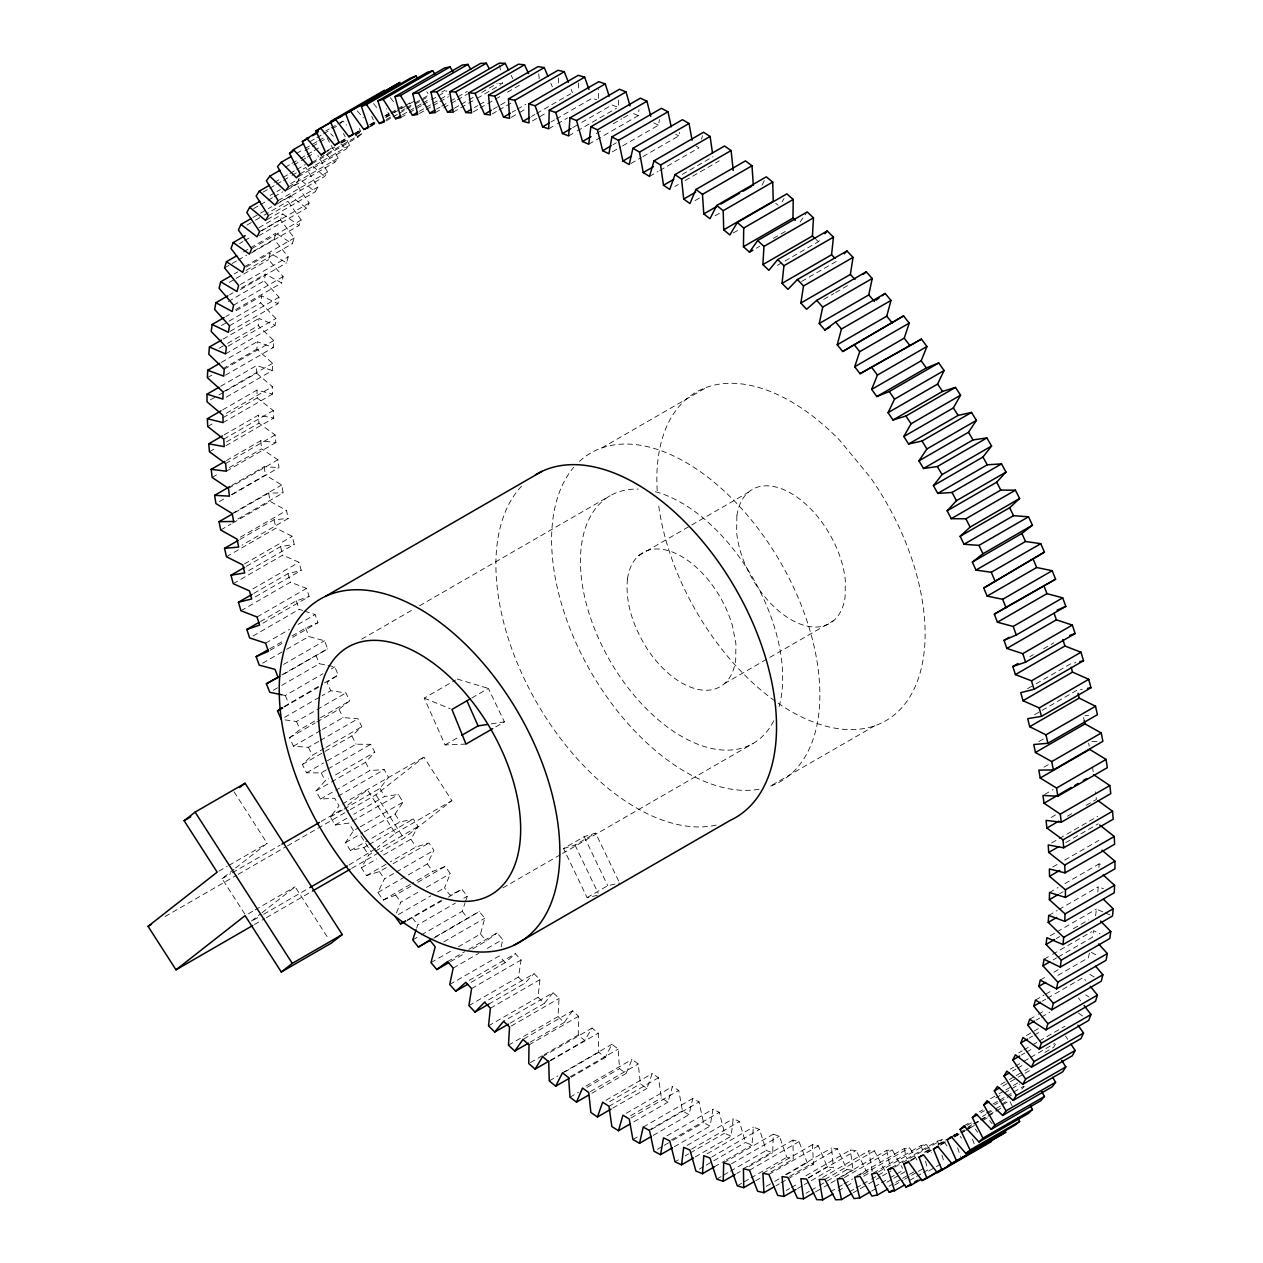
<?xml version="1.0" encoding="UTF-8"?>
<svg xmlns="http://www.w3.org/2000/svg" width="1263" height="1263" viewBox="0 0 1263 1263"><rect width="100%" height="100%" fill="white"/><g stroke="black" fill="none" stroke-linecap="round" stroke-linejoin="round"><path stroke-width="0.75" stroke-dasharray="5 3.75" d="M878.322 1175.158L885.158 1171.211L874.406 1150.83L868.786 1150.846L872.228 1171.259L866.26 1171.069L856.125 1150.451L850.378 1150.072L853.046 1170.201L846.936 1169.601L837.448 1148.793L831.575 1148.02L833.454 1167.817L827.233 1166.807L818.392 1145.857L812.425 1144.688L813.498 1164.107L807.168 1162.67L799.021 1141.641L792.959 1140.079L793.227 1159.087L786.833 1157.24L779.382 1136.163L773.24 1134.221L772.719 1152.74L766.246 1150.498L759.505 1129.438L753.316 1127.101L751.99 1145.115L745.454 1142.462L739.471 1121.481L733.219 1118.765L731.103 1136.226L724.536 1133.179L719.294 1112.308L713.011 1109.214L710.106 1126.075L703.507 1122.649L699.039 1101.936L692.74 1098.494L689.045 1114.708L682.446 1110.887L678.752 1090.411L672.453 1086.59L667.985 1102.141L661.386 1097.957L658.465 1077.734L652.197 1073.582L646.956 1088.39L640.388 1083.859L638.273 1063.951L632.021 1059.452L626.038 1073.518L619.501 1068.64L618.175 1049.079L611.987 1044.264L605.245 1057.541L598.773 1052.316L598.252 1033.181L592.11 1028.05L584.658 1040.507L578.249 1034.965L578.533 1016.273L572.471 1010.842L522.945 1039.433M226.33 397.119L272.445 370.501L272.603 363.334L256.91 349.109L257.226 341.673L273.282 347.578L273.739 340.6L258.284 325.633L258.931 318.418L275.113 325.301L275.887 318.544L260.715 302.867L261.678 295.874L277.939 303.736L279.012 297.2L264.156 280.844L265.435 274.118L281.744 282.928L283.133 276.629L268.609 259.657L270.219 253.184L286.527 262.909L288.201 256.878L274.071 239.307L275.981 233.118L292.274 243.759L294.247 238.012L280.528 219.873L282.754 213.984L298.968 225.509L301.226 220.03L287.948 201.401L290.474 195.828L306.577 208.19L309.135 203.027L296.347 183.94L299.173 178.667L315.118 191.865L317.944 187.019L305.678 167.505L298.842 171.452M1098.968 867.492L1099.047 863.908L1102.583 864.997M598.299 98.34L598.567 89.073M572.471 1010.842L564.308 1022.462L557.993 1016.604L559.067 998.417L553.099 992.686L503.574 1021.278M1097.863 892.057L1098.21 886.831L1103.562 888.789M618.712 100.093L618.175 107.308L611.987 104.971L579.528 123.695M553.099 992.686L544.258 1003.422L538.038 997.265L539.917 979.63L534.044 973.631L484.518 1002.222M1095.605 915.864L1096.379 909.107L1103.562 912.154M588.747 144.235L638.273 115.643L638.967 109.818M468.92 1005.616L518.446 977.025L521.114 959.975L515.367 953.707L465.842 982.314M622.612 145.892L658.465 125.179L659.444 119.559M501.174 946.792L502.706 939.498L497.085 932.994L466.347 950.739M1089.401 953.06L1088.359 957.78L1057.62 975.525M642.883 156.628L678.752 135.915L679.573 132.315M458.311 946.808L480.508 933.989L484.739 918.233L479.277 911.491L431.457 939.104M701.518 139.183L702.512 135.725M416.632 928.194L417.737 924.848L455.311 903.156M421.274 934.967L462.258 911.302L465.037 902.934M465.589 901.277L467.263 896.256L461.942 889.294L450.038 895.309L444.544 887.905L450.307 873.601L445.16 866.45L432.72 871.454L412.227 883.295M396.471 912.928L400.781 902.192L419.569 891.346M411.012 886.168L395.635 895.041L383.194 900.061L377.89 892.452L384.394 878.922L394.64 873.001M377.89 892.452L427.415 863.86L433.919 850.331L428.962 842.989L416.016 846.999L390.393 861.792M762.031 185.156L764.557 180.183M386.273 867.649L379.437 871.581L366.491 875.591L361.392 867.807L368.607 855.083L373.737 852.115M383.589 854.988L410.917 839.216L418.132 826.491L413.38 818.992L399.961 821.976L369.222 839.721M1055.426 1044.154L1053.547 1047.39L1043.301 1053.31M782.176 201.685L784.039 198.559M367.265 845.61L363.855 847.584L350.435 850.567L345.541 842.626L353.482 830.738L358.597 827.786M364.328 831.78L395.066 814.035L403.008 802.147L398.445 794.506L384.584 796.464L353.845 814.225M276.723 204.18L324.544 176.567L327.638 172.036L317.866 155.475M800.047 222.114L806.157 213.4M353.482 830.738L348.92 823.097L335.074 825.055L330.401 816.972L339.021 805.952L334.679 798.2L320.423 799.116L315.987 790.906L325.286 780.787L328.696 778.813M344.057 809.094L379.926 788.38L388.546 777.361L384.205 769.593L369.948 770.525L335.8 790.243M287.033 189.939L334.837 162.327L338.2 158.128L327.038 137.935M777.408 265.372L818.392 241.722L820.603 239.039M331.364 782.034L365.512 762.315L374.811 752.195L370.691 744.317L356.071 744.223L325.333 761.968M298.163 176.788L345.983 149.176L349.614 145.34L343.441 133.404M1021.878 1089.069L1024.293 1086.512M488.686 1004.18L524.555 983.467L534.044 973.631M340.347 123.585L342.983 121.027L346.725 125.053M326.296 769.956L321.181 772.909L306.546 772.814L302.346 764.494L312.293 755.29L324.244 748.391M302.346 764.494L351.872 735.903L361.818 726.699L357.95 718.742L342.983 717.605L322.491 729.43M311.835 163.78L357.95 137.162L361.818 133.673L359.324 128.51M471.067 982.346L505.232 962.627L515.367 953.707M244.817 914.08L222.067 878.653L234.081 869.228M235.581 868.044L267.14 843.305L234.097 791.869M347.862 805.099L367.391 789.785L395.319 833.28L377.29 847.41M350.372 809.536L375.869 794.822L423.926 757.137L451.854 800.631L403.813 838.3L380.684 851.657M251.495 920.964L260.51 913.891M262.025 912.723L295.084 886.8L328.08 938.172M349.077 864.934L375.79 848.578M318.671 741.413L308.425 747.333L293.458 746.196L289.527 737.797L300.089 729.525L318.86 718.679M316.839 722.026L339.037 709.206L349.614 700.933L345.983 692.913L330.717 690.735L322.176 695.66M370.691 126.3L374.811 123.174L371.701 116.228M996.681 1111.235L1000.785 1108.109L995.67 1111.061M472.678 948.845L486.334 940.951L497.085 932.994M283.907 706.696L322.839 683.851M327.938 665.475L334.837 666.896L338.2 674.979L327.038 682.273L330.717 690.735M385.657 115.707L388.546 113.875L386.383 108.634M982.946 1120.534L987.287 1117.787L992.039 1123.581M433.777 938.22L479.277 911.491M325.901 130.878L329.311 128.905M331.017 127.926L336.147 124.958M337.853 123.979L342.983 121.027M310.019 141.63L315.134 138.677M316.839 137.683L321.97 134.731M323.675 133.752L330.511 129.805M332.216 128.81L337.332 125.858M296.552 153.439L303.388 149.492M305.093 148.513L317.06 141.614M318.765 140.619L323.881 137.667M304.841 150.755L325.333 138.93M285.154 167.3L290.269 164.348M291.99 163.353L298.81 159.422M300.515 158.428L305.646 155.475M307.351 154.481L312.482 151.528M314.187 150.55L319.302 147.582M293.711 164.979L305.662 158.08M307.367 157.101L314.203 153.155M340.726 141.472L345.857 138.52M354.398 133.594L361.218 129.647M369.412 124.911L374.89 121.753M384.789 116.038L388.546 113.875M341.515 141.282L344.925 139.309M355.171 133.389L362.007 129.442M370.548 124.516L375.679 121.548M385.925 115.643L389.336 113.67M391.041 112.675L396.172 109.723M397.877 108.729L403.008 105.776M326.991 150.786L333.827 146.84M340.647 142.893L347.483 138.946M356.024 134.02L361.139 131.068M370.675 125.558L375.806 122.606M386.052 116.685L389.462 114.712M391.167 113.733L396.298 110.765M398.003 109.786L411.659 101.893M324.591 152.918L334.837 147.013M341.673 143.066L348.493 139.119M355.329 135.173L362.165 131.241M370.327 126.521L375.443 123.569M385.689 117.648L392.525 113.702M394.23 112.723L399.345 109.755M401.066 108.776L407.886 104.829M409.591 103.85L414.722 100.882M274.624 182.298L281.46 178.351M283.165 177.373L288.296 174.42M290.001 173.426L295.116 170.473M296.821 169.479L305.362 164.553M312.293 162.264L361.818 133.673M386.273 119.559L391.388 116.591M401.634 110.686L405.044 108.713M406.765 107.718L413.585 103.787M415.29 102.792L428.962 94.914L426.799 91.741M386.099 120.916L391.23 117.948M392.935 116.97L398.05 114.002M399.755 113.023L404.886 110.07M406.591 109.076L413.427 105.129M415.132 104.15L420.263 101.182M421.968 100.203L428.789 96.256M262.972 192.165L268.103 189.197M269.808 188.219L274.924 185.251M276.644 184.272L281.76 181.319M283.465 180.325L290.301 176.378M292.006 175.399L297.137 172.431M300.089 173.931L349.614 145.34M402.471 114.807L407.586 111.854M409.307 110.876L421.258 103.961M422.963 102.982L429.799 99.035M441.75 92.136L445.16 90.162M400.781 117.538L407.617 113.607M409.323 112.612L421.274 105.713M422.979 104.718L429.815 100.787M431.52 99.793L436.651 96.841M438.356 95.846L446.897 90.92M270.14 195.433L275.255 192.481M276.96 191.487L280.386 189.513M290.632 183.609L299.173 178.667M288.674 186.719L338.2 158.128M419.253 111.333L424.384 108.381M426.089 107.402L431.204 104.434M432.909 103.455L448.286 94.583M253.658 208.584L258.773 205.632M260.478 204.638L272.429 197.738M274.15 196.76L282.675 191.818M291.216 186.892L296.347 183.94M419.442 113.481L424.573 110.528M426.278 109.534L431.393 106.581M433.098 105.587L438.229 102.635M439.934 101.656L448.476 96.714M436.572 109.139L439.998 107.166M441.703 106.187L448.523 102.24M450.244 101.261L467.31 91.394M278.113 200.628L327.638 172.036M252.916 217.52L266.572 209.626M268.277 208.632L271.703 206.674M280.228 201.733L290.474 195.828M435.214 112.66L442.05 108.729M443.755 107.734L455.706 100.835M457.411 99.856L467.657 93.936M246.964 225.067L253.8 221.12M255.505 220.141L262.341 216.194M264.046 215.215L287.948 201.401M268.419 215.61L317.944 187.019M454.396 108.223L459.527 105.271M461.232 104.292L473.183 97.393M481.724 92.452L497.085 83.579M267.298 219.478L315.118 191.865M453.18 112.154L466.836 104.261M468.557 103.282L475.377 99.335M477.098 98.356L501.001 84.542M258.836 227.782L282.754 213.984M259.61 231.618L309.135 203.027M474.383 107.623L477.793 105.65M479.498 104.655L486.334 100.724M239.544 243.538L242.954 241.565M244.659 240.586L251.495 236.639M261.741 230.719L280.528 219.873M258.773 235.802L306.577 208.19M473.293 111.933L478.424 108.981M480.129 108.002L493.786 100.109M495.491 99.114L500.622 96.162M507.458 92.215L521.114 84.337M243.538 251.858L248.669 248.89M250.374 247.911L275.981 233.118M251.7 248.637L301.226 220.03M493.059 109.281L506.731 101.387M224.546 267.898L236.497 260.999M238.202 260.02L246.743 255.079M253.579 251.148L274.071 239.307M251.148 253.105L298.968 225.509M492.096 114.002L497.227 111.033M498.932 110.055L512.589 102.161M244.722 266.604L294.247 238.012M512.115 112.218L515.525 110.244M517.23 109.25L525.771 104.324M234.35 273.882L237.76 271.908M246.301 266.982L270.219 253.184M246.159 270.377L292.274 243.759M511.247 117.333L518.083 113.386M519.788 112.391L524.919 109.439M229.329 282.328L234.46 279.376M236.165 278.381L268.609 259.657M240.396 284.491L288.201 256.878M531.486 116.433L534.896 114.459M536.601 113.465L570.765 93.746M229.582 294.816L232.992 292.842M241.533 287.917L265.435 274.118M240.428 289.543L286.527 262.909M532.418 120.948L546.09 113.054M228.287 301.557L264.156 280.844M233.608 305.22L283.133 276.629M551.126 121.895L554.536 119.938M556.257 118.943L592.11 98.246L596.72 99.698M235.644 309.546L281.744 282.928M548.726 128.779L555.546 124.832M557.267 123.853L567.513 117.933M225.809 316.587L229.234 314.613M236.055 310.666L261.678 295.874M221.435 325.538L260.715 302.867M229.487 325.791L279.012 297.2M572.707 127.642L577.822 124.69M230.119 331.348L277.939 303.736M568.65 135.899L575.486 131.952M577.191 130.957L616.47 108.286M223.077 339.116L258.931 318.418M219.02 348.304L225.84 344.373M227.545 343.378L258.284 325.633M228.066 346.157L275.887 318.544M596.168 133.625L601.283 130.673M613.234 123.774L621.775 118.833M623.48 117.854L628.611 114.901M225.588 353.893L275.113 325.301M221.357 362.386L257.226 341.673M207.385 377.7L212.5 374.732M222.746 368.828L256.91 349.109M224.214 369.191L273.739 340.6M612.918 144.771L616.344 142.798M225.461 375.19L273.282 347.578M612.366 151.813L620.907 146.871M220.678 386.304L256.547 365.591L272.445 370.501M223.077 391.925L272.603 363.334M210.432 399.834L217.268 395.903M218.973 394.909L224.104 391.956M225.809 390.962L256.547 373.217L256.547 365.591M630.932 163.527L641.178 157.607M222.746 409.844L256.91 390.125L272.603 394.024L272.445 386.667L256.547 373.217M226.33 413.285L272.445 386.667M207.7 426.515L212.831 423.563M223.077 417.643L257.226 397.924L256.91 390.125M649.514 176.41L658.055 171.468M659.76 170.489L699.039 147.803L694.318 144.961M223.077 422.616L272.603 394.024M224.135 434.914L258.284 415.195L273.739 418.069L273.282 410.57L257.226 397.924M223.756 439.161L273.282 410.57M682.273 174.42L713.011 156.675M209.421 451.759L214.536 448.791M226.487 441.892L258.931 423.152L258.284 415.195M225.935 445.681L273.739 418.069M674.884 186.466L678.31 184.493M685.13 180.546L719.294 160.827M226.551 460.474L260.715 440.755L275.887 442.603L275.113 434.946L258.931 423.152M225.588 463.553L275.113 434.946M212.152 477.446L218.988 473.514M229.234 467.594L261.678 448.854L277.939 459.779L279.012 467.563L229.487 496.154M226.361 471.194L275.887 442.603M695.06 200.596L700.191 197.628M231.697 485.481L264.156 466.742L279.012 467.563M228.414 488.371L277.939 459.779M219.336 501.585L224.451 498.632M231.287 494.686L265.435 474.967L281.744 484.992L283.133 492.87L233.608 521.461M715.111 215.768L720.226 212.816M232.218 513.583L281.744 484.992M234.46 512.81L268.609 493.091L283.133 492.87M733.266 232.976L740.102 229.029M220.693 530.002L230.94 524.098M232.645 523.103L270.219 501.411L286.527 510.52L288.201 518.493L242.101 545.111M240.428 537.138L286.527 510.52M239.923 539.459L274.071 519.74L288.201 518.493M756.332 248.211L759.742 246.238M773.398 238.36L785.365 231.445M226.456 556.73L275.981 528.139L292.274 536.301L294.247 544.337L246.427 571.95M244.454 563.914L292.274 536.301M246.364 566.345L280.528 546.626L294.247 544.337M233.229 583.68L282.754 555.089L298.968 562.288L301.226 570.371L253.405 597.967M252.853 588.905L298.968 562.288M253.8 593.389L287.948 573.67L301.226 570.371M801.579 281.475L837.448 260.778M240.965 610.771L290.474 582.18L306.577 588.4L309.135 596.515L261.315 624.111M257.052 616.991L306.577 588.4M260.478 621.538L296.347 600.841L309.135 596.515M823.681 299.426L833.927 293.505M835.632 292.527L847.584 285.627M253.058 635.984L299.173 609.35L302.71 610.518M601.772 447.955L706.996 387.188M265.593 643.167L289.495 629.369M298.036 624.443L315.118 614.576L317.944 622.691L290.616 638.478M269.808 648.74L283.465 640.846M292.006 635.921L305.678 628.027L317.944 622.691M270.124 650.303L282.075 643.404M262.672 663.17L284.87 650.35M286.575 649.371L308.788 636.552L324.544 640.767L327.638 648.882L279.833 676.479M283.559 664.433L324.544 640.767M281.76 674.916L327.638 648.882M273.203 690.324L280.023 686.377M281.744 685.399L319.302 663.707L326.217 665.127M361.66 639.189L412.701 609.729M419.505 605.798L610.061 495.775M281.87 694.776L285.312 695.487L322.886 673.795M331.427 668.869L334.837 666.896M324.544 682.857L338.2 674.979M284.349 706.933L318.513 687.214M284.601 717.352L320.47 696.655M285.012 719.878L296.458 721.505L315.245 710.659M316.95 709.664L345.983 692.913M320.581 717.7L349.614 700.933M289.527 737.797L315.134 723.004M293.458 746.196L320.77 730.409M638.746 555.578L748.17 492.396M320.376 740.434L357.95 718.742M325.949 747.396L361.818 726.699M466 744.081L445.081 744.933L424.226 698.123L455.596 680.015M306.546 772.814L323.612 762.947M328.001 768.978L370.691 744.317M335.532 774.866L374.811 752.195M471.809 697.981L488.371 688.43L504.426 721.883L494.401 727.677M315.987 790.906L329.643 783.028M320.423 799.116L334.079 791.238M338.105 796.227L384.205 769.593M218.831 871.202L227.166 866.386M228.824 865.439L267.14 843.305M342.431 803.978L423.926 757.137M445.081 744.933L459.937 736.361M222.067 878.653L230.608 873.728M232.313 872.733L280.149 845.121M321.149 821.439L343.362 808.62M330.401 816.972L342.352 810.072M165.058 916.528L236.465 875.306M238.17 874.328L285.77 846.841M287.459 845.863L348.667 810.514M335.074 825.055L347.025 818.156M352.33 821.139L398.445 794.506M360.302 826.791L403.008 802.147M345.541 842.626L362.623 832.775M350.435 850.567L367.517 840.716M248.432 913.733L253.437 910.844M255.094 909.881L295.084 886.8M368.97 844.631L413.38 818.992M395.319 833.28L451.854 800.631M253.405 920.174L261.962 915.233M263.667 914.254L308.077 888.599M375.443 851.136L418.132 826.491M254.447 924.532L264.693 918.627M266.398 917.633L310.745 892.041M351.682 868.391L378.963 852.636M361.392 867.807L376.753 858.935M366.491 875.591L388.688 862.771M393.093 863.703L428.962 842.989M396.345 872.007L433.919 850.331M724.378 683.662L833.801 620.496M383.194 900.061L410.522 884.274M417.832 882.221L445.16 866.45M426.405 887.4L450.307 873.601M398.445 914.523L430.888 895.799M437.724 891.852L444.544 887.905M407.349 919.969L441.497 900.251M407.318 920.474L441.45 901.135M448.286 897.188L461.942 889.294M463.837 898.23L467.263 896.256M597.304 895.356L587.106 897.614L563.551 848.562L584.185 836.659L595.647 833.122L618.807 881.337M563.551 848.562L575.012 845.026L595.647 833.122M412.733 939.893L419.569 935.946M502.958 887.842L560.804 854.451M562.509 853.472L753.064 743.449M443.755 941.898L484.739 918.233M430.983 962.58L451.475 950.755M447.56 961.585L464.642 951.718M450.465 961.648L464.137 953.77M453.18 968.09L478.803 953.297M487.344 948.371L502.706 939.498M874.959 725.688L769.72 786.454A189.687 109.518 60 0 0 778.466 558.83A189.687 109.518 60 0 0 577.554 463.189M587.106 897.614L607.74 885.71L619.628 883.058M449.723 984.509L499.248 955.917L505.232 962.627M1029.913 656.634L1033.323 654.66M1043.57 648.74L1053.816 642.835M471.588 988.566L521.114 959.975M1027.577 688.682L1034.397 684.751M1036.118 683.757L1070.266 664.038L1075.95 662.617M490.391 1008.221L539.917 979.63M488.513 1025.872L538.038 997.265M1034.555 714.716L1077.244 690.072L1082.391 689.219M510.11 1023.156L544.258 1003.422M511.247 1026.03L559.067 998.417M508.468 1045.196L557.993 1016.604M1038.881 741.555L1044.012 738.602M530.16 1042.18L564.308 1022.462M529.008 1044.88L578.533 1016.273M530.444 1062.578L542.395 1055.663M544.1 1054.684L578.249 1034.965M542.585 1056.642L592.11 1028.05M1043.964 767.162L1049.079 764.21M550.51 1060.241L584.658 1040.507M550.431 1060.794L598.252 1033.181M562.461 1072.855L611.987 1044.264M1044.659 794.459L1053.2 789.533M549.247 1080.923L557.788 1075.981M564.624 1072.034L598.773 1052.316M570.355 1076.692L618.175 1049.079M571.097 1077.276L605.245 1057.541M585.921 1086.069L632.021 1059.452M1051.195 817.445L1056.326 814.477M569.976 1097.231L578.517 1092.29M587.058 1087.364L619.501 1068.64M590.452 1091.548L638.273 1063.951M1067.346 816.214L1074.166 812.267M1086.133 805.368L1096.379 799.447L1095.605 791.806M591.873 1093.237L626.038 1073.518M606.098 1100.199L652.197 1073.582M1051.637 842.958L1097.752 816.34M609.65 1101.604L640.388 1083.859M608.955 1106.325L658.465 1077.734M1065.767 842.579L1098.21 823.839M612.808 1108.109L646.956 1088.39M626.353 1113.224L672.453 1086.59M1052.789 867.018L1057.905 864.05M1064.741 860.103L1098.889 840.384M630.647 1115.703L661.386 1097.957M630.932 1118.008L678.752 1090.411M633.821 1121.86L667.985 1102.141M643.214 1127.085L692.74 1098.494M1049.521 892.499L1058.062 887.573M1064.898 883.626L1099.047 863.908M632.921 1139.494L638.036 1136.526M648.282 1130.606L682.446 1110.887M651.219 1129.548L699.039 1101.936M1059.61 893.746L1063.036 891.789M653.192 1135.405L689.045 1114.708M666.911 1135.847L713.011 1109.214M1048.685 915.422L1057.226 910.497M1058.931 909.502L1098.21 886.831M671.474 1139.921L719.294 1112.308M657.391 1149.267L662.522 1146.315M664.227 1145.32L671.063 1141.373M672.769 1140.394L703.507 1122.649M674.237 1146.788L710.106 1126.075M687.119 1145.383L733.219 1118.765M1050.263 935.725L1055.379 932.757M1057.099 931.778L1096.379 909.107M691.65 1149.093L739.471 1121.481M1056.326 938.535L1059.736 936.562M1073.408 928.684L1088.769 919.811M675.01 1161.771L678.42 1159.797M685.256 1155.85L688.667 1153.877M690.372 1152.898L724.536 1133.179M695.234 1156.924L731.103 1136.226M707.201 1153.735L753.316 1127.101M1044.027 959.264L1050.848 955.317M1052.568 954.339L1091.848 931.652M711.701 1157.05L759.505 1129.438M1053.2 959.88L1056.61 957.907M1058.315 956.928L1092.479 937.209L1093.553 930.673L1100.057 933.815M699.339 1169.096L704.47 1166.128M706.175 1165.149L745.454 1142.462M714.416 1166.807L724.662 1160.902M726.367 1159.908L751.99 1145.115M723.715 1162.813L773.24 1134.221M1040.223 980.072L1047.043 976.125M1053.879 972.194L1059.01 969.226M731.561 1163.776L779.382 1136.163M716.721 1179.089L721.836 1176.137M723.541 1175.143L728.672 1172.19M730.377 1171.196L766.246 1150.498M743.433 1168.67L792.959 1140.079M1035.439 1000.091L1043.98 995.149M1045.685 994.17L1052.521 990.224M736.85 1173.453L740.276 1171.48M748.801 1166.554L772.719 1152.74M1042.291 1001.18L1045.717 999.207M1047.422 998.228L1083.291 977.515L1085.643 980.451M749.496 1170.233L799.021 1141.641M737.308 1185.831L742.423 1182.863M744.128 1181.884L749.259 1178.932M750.964 1177.937L786.833 1157.24M762.899 1173.28L812.425 1144.688M1029.692 1019.241L1036.528 1015.294M1038.233 1014.315L1045.069 1010.368M755.669 1180.779L760.784 1177.811M771.03 1171.89L793.227 1159.087M768.867 1174.448L818.392 1145.857M1036.26 1020.062L1039.67 1018.089M1041.391 1017.11L1049.916 1012.184M785.46 1174.637L831.575 1148.02M1026.424 1035.518L1038.375 1028.619M766.183 1186.336L773.019 1182.389M774.724 1181.41L779.855 1178.442M786.675 1174.511L807.168 1162.67M789.628 1176.406L837.448 1148.793M1029.282 1038.028L1032.692 1036.055M1034.397 1035.076L1041.233 1031.129M775.924 1185.799L779.334 1183.826M781.039 1182.847L786.17 1179.879M787.875 1178.9L813.498 1164.107M805.983 1175.711L850.378 1150.072M1018.799 1052.837L1022.209 1050.863M1023.93 1049.869L1030.75 1045.938M1032.455 1044.943L1037.586 1041.991M1039.291 1040.996L1064.914 1026.219M786.249 1190.456L789.659 1188.483M791.364 1187.504L798.2 1183.557M808.446 1177.653L827.233 1166.807M808.304 1178.063L856.125 1150.451M1021.372 1055.047L1024.782 1053.074M1026.503 1052.079L1033.323 1048.148M797.585 1188.53L802.7 1185.562M804.42 1184.583L809.536 1181.631M811.241 1180.637L833.454 1167.817M822.671 1177.463L868.786 1150.846M1010.258 1069.161L1013.684 1067.188M1015.389 1066.209L1022.225 1062.262M1023.93 1061.267L1029.045 1058.315M1030.75 1057.336L1054.668 1043.522M824.881 1179.421L874.406 1150.83M1012.563 1071.056L1015.973 1069.082M1017.678 1068.103L1024.514 1064.156M805.952 1193.267L809.378 1191.293M811.083 1190.299L817.903 1186.367M819.624 1185.373L846.936 1169.601M838.932 1177.937L886.752 1150.34L892.215 1149.914L902.619 1168.338M1000.833 1084.459L1007.669 1080.512M1009.374 1079.533L1014.505 1076.581M1016.21 1075.587L1023.03 1071.64M1024.751 1070.661L1028.161 1068.687M815.472 1191.893L822.308 1187.946M824.013 1186.967L829.128 1184.015M830.849 1183.021L835.964 1180.068M842.8 1176.121L853.046 1170.201M844.41 1177.526L892.215 1149.914M1002.854 1086.038L1016.526 1078.144M1018.231 1077.165L1023.346 1074.197M1025.067 1073.218L1031.887 1069.272M856.409 1176.137L904.229 1148.541L909.549 1147.72L917.475 1160.886M990.539 1098.699L997.375 1094.753M999.08 1093.774L1004.196 1090.822M1005.916 1089.827L1017.867 1082.928M830.407 1191.783L842.358 1184.868M844.063 1183.889L852.604 1178.963M859.44 1175.016L866.26 1171.069M863.434 1174.337L909.549 1147.72M995.718 1097.957L1002.538 1094.026M1004.259 1093.032L1019.62 1084.159M838.079 1190.977L844.915 1187.031M846.62 1186.052L853.456 1182.105M863.703 1176.185L870.523 1172.238M873.365 1173.059L921.185 1145.462L926.332 1144.246L931.51 1152.314M979.393 1111.85L982.819 1109.877M993.065 1103.957L998.18 1101.004M999.886 1100.01L1005.016 1097.058M1006.722 1096.079L1011.837 1093.111M1013.558 1092.132L1023.804 1086.212M878.511 1171.843L926.332 1144.246M980.893 1112.735L984.319 1110.761M994.565 1104.841L997.975 1102.883M999.68 1101.889L1011.631 1094.989M849.289 1191.909L854.42 1188.957M856.125 1187.962L861.24 1185.01M862.961 1184.031L869.781 1180.084M871.502 1179.089L876.617 1176.137M891.457 1167.722L937.572 1141.105L942.53 1139.494L949.002 1148.983M964.016 1125.838L970.852 1121.891M986.214 1113.019L991.344 1110.066M1001.591 1104.146L1008.427 1100.199M894.709 1167.107L942.53 1139.494M966.984 1125.38L972.1 1122.428M982.346 1116.508L985.772 1114.534M987.477 1113.556L994.297 1109.609M996.018 1108.614L1001.133 1105.662M1002.838 1104.683L1009.674 1100.736L1012.152 1105.899M853.409 1192.667L858.54 1189.714M860.245 1188.72L867.065 1184.773M868.786 1183.794L880.737 1176.895M882.442 1175.9L890.983 1170.975M910.655 1160.144L917.491 1156.198M924.327 1152.251L931.147 1148.304M937.983 1144.373L946.524 1139.431M952.981 1135.705L958.096 1132.753M968.342 1126.833L971.768 1124.859M973.473 1123.881L978.588 1120.928M980.293 1119.934L987.129 1115.987M988.834 1115.008L993.965 1112.04M910.291 1161.107L917.127 1157.161M925.668 1152.235L930.799 1149.267M939.325 1144.341L946.161 1140.394M952.997 1136.463L964.237 1129.959M965.942 1128.98L972.778 1125.033M974.483 1124.054L979.614 1121.086M981.319 1120.107L986.435 1117.139M988.14 1116.16L994.976 1112.214M927.5 1152.298L930.926 1150.325M941.172 1144.404L946.303 1141.436M954.828 1136.511L965.074 1130.606M966.795 1129.611L973.615 1125.665M926.931 1152.866L932.062 1149.914M940.256 1145.178L945.719 1142.02M954.26 1137.095L964.506 1131.19M965.863 1130.401L974.405 1125.459M874.533 1186.762L879.664 1183.81M881.369 1182.831L888.189 1178.884M889.91 1177.89L895.025 1174.937M896.73 1173.959L903.566 1170.012M871.659 1191.056L876.775 1188.088M887.021 1182.184L892.152 1179.216M893.857 1178.237L898.988 1175.269M900.693 1174.29L905.808 1171.338M889.01 1186.21L894.125 1183.257M895.83 1182.263L900.961 1179.31M902.666 1178.332L907.781 1175.364M909.502 1174.385L916.322 1170.438M894.488 1185.152L903.029 1180.21M904.734 1179.232L909.865 1176.279M911.57 1175.285L916.685 1172.332M918.406 1171.338L923.521 1168.386M909.739 1180.384L914.854 1177.432M916.559 1176.437L921.69 1173.485M923.395 1172.49L930.231 1168.559M928.7 1171.022L940.651 1164.107M968.484 1128.633L973.047 1126.249L977.657 1132.232M953.36 1135.5L958.112 1133.495L961.475 1138.121M491.26 723.873L504.426 721.883M1085.043 715.758L1088.58 715.442M1091.99 741.476L1097.436 741.397M498.964 83.579L502.706 83.563L502.074 79.853M457.238 679.052L488.371 688.43M304.478 611.103L315.118 614.576M424.226 698.123L450.212 708.748M1105.362 912.928L1110.761 915.217M633.584 113.607L638.273 115.643M653.776 122.874L658.465 125.179M1091.374 952.365L1097.894 955.886M675.594 134.194L678.752 135.915M1089.858 974.405L1094.753 977.341M1085.738 994.897L1088.99 997.028M1078.428 1013.084L1082.849 1016.226M775.703 203.28L778.15 205.332M313.082 166.4L324.544 176.567M326.375 154.291L334.837 162.327M816.009 239.433L818.392 241.722M330.717 133.72L333.258 136.293M340.899 144.029L345.983 149.176M518.446 977.025L524.555 983.467M355.456 134.478L357.95 137.162M357.287 110.907L363.381 117.917M480.508 933.989L486.334 940.951M373.516 103.582L377.084 107.923M462.258 911.302L467.926 918.501M390.362 97.677L394.987 103.661M412.417 917.885L417.737 924.848M1078.397 997.912L1080.67 1000.928M395.635 895.041L400.781 902.192M427.415 863.86L432.72 871.454M379.437 871.581L384.394 878.922M1065.562 1036.149L1067.693 1039.338M410.917 839.216L416.016 846.999M375.869 794.822L403.813 838.3M360.95 836.011L371.29 852.115M363.855 847.584L368.607 855.083M395.066 814.035L399.961 821.976M379.926 788.38L384.584 796.464M365.512 762.315L369.948 770.525M321.181 772.909L325.286 780.787M351.872 735.903L356.071 744.223M511.136 75.37L512.825 78.795M308.425 747.333L312.293 755.29M584.185 836.659L607.74 885.71M575.012 845.026L598.173 893.257M339.037 709.206L342.983 717.605M296.458 721.505L300.089 729.525M550.889 83.311L552.357 86.8M285.312 695.487L288.674 703.57M315.908 655.197L319.302 663.707M571.113 89.263L572.471 92.767M972.463 1139.147L974.436 1144.42M305.678 628.027L308.788 636.552M957.575 1147.783L960.575 1156.561M296.347 600.841L299.173 609.35M937.572 1141.105L938.662 1144.61M941.898 1155.124L944.077 1162.149M287.948 573.67L290.474 582.18M921.185 1145.462L923.111 1152.44M925.495 1161.171L926.947 1166.412M280.528 546.626L282.754 555.089M904.229 1148.541L906.502 1157.997M274.071 519.74L275.981 528.139M1083.622 717.51L1084.285 720.699M886.752 1150.34L890.589 1169.096M268.609 493.091L270.219 501.411M1088.643 743.118L1089.195 746.259M499.564 65.013L500.511 70.57M264.156 466.742L265.435 474.967M1092.479 766.846L1093.284 772.688M260.715 440.755L261.678 448.854M538.717 73.791L539.238 79.19M558.42 78.069L558.751 83.895M578.359 82.932L578.47 90.526M773.761 720.778A142.987 82.553 60 0 1 610.787 662.144A142.987 82.553 60 0 1 638.194 489.113M655.402 491.733A142.987 82.553 60 0 1 754.485 580.822A142.987 82.553 60 0 1 778.103 710.059M716.089 825.134A198.433 114.57 60 0 1 535.417 700.302A198.433 114.57 60 0 1 523.482 484.234M759.095 789.217A189.687 109.518 60 0 1 590.658 671.553A189.687 109.518 60 0 1 573.812 467.231M778.055 703.144A189.687 109.518 60 0 0 916.307 684.009A189.687 109.518 60 0 0 870.27 477.288L839.563 440.124A189.687 109.518 60 0 0 657.407 493.391M774.914 700.933A189.687 109.518 60 0 1 658.418 503.511M627.458 579.038C625.011 604.077 634.279 628.548 647.509 649.403A77.375 44.663 60 0 0 735.682 660.186L735.919 643.846L732.461 625.848A77.375 44.663 60 0 0 675.373 553.273A77.375 44.663 60 0 0 627.458 579.038M736.882 515.872L736.629 532.212A77.375 44.663 60 0 0 790.038 619.059A77.375 44.663 60 0 0 845.089 597.02L845.342 580.68A77.375 44.663 60 0 0 791.933 493.833A77.375 44.663 60 0 0 736.882 515.872"/><path stroke-width="1.5" d="M752.906 250.185L749.496 252.158L743.433 246.727L743.718 228.035L737.308 222.493L729.856 234.95L723.715 229.819L723.194 210.684L716.721 205.459L709.98 218.736L703.791 213.921L702.465 194.36L695.929 189.482L689.945 203.548L683.693 199.049L681.578 179.141L675.01 174.61L669.769 189.418L663.485 185.266L660.581 165.043L653.981 160.859L649.514 176.41L643.214 172.589L639.52 152.113L632.921 148.292L629.227 164.506L622.927 161.064L618.46 140.351L611.86 136.925L608.955 153.786L602.672 150.692L597.431 129.821L590.863 126.774L588.747 144.235L582.496 141.519L576.512 120.538L569.976 117.885L568.65 135.899L562.461 133.562L555.72 112.502L549.247 110.26L548.726 128.779L542.585 126.837L535.133 105.76L528.739 103.913L529.008 122.921L522.945 121.359L514.783 100.33L508.468 98.893L509.542 118.312L503.574 117.143L494.733 96.193L488.513 95.183L490.391 114.98L484.518 114.207L475.03 93.399L468.92 92.799L471.588 112.928L465.842 112.549L455.706 91.931L449.723 91.741L453.18 112.154L447.56 112.17L436.809 91.789L430.983 92.025L435.214 112.66L429.752 113.086L418.4 92.988L412.733 93.636L417.737 114.459L412.417 115.28L400.513 95.514L395.019 96.588L400.781 117.538L395.635 118.754L383.194 99.382L377.89 100.851L384.394 121.895L379.437 123.506L366.491 104.545L361.392 106.439L368.607 127.5L363.855 129.505L350.435 111.033L345.541 113.323L353.482 134.367L348.92 136.751L335.074 118.785M795.39 220.299L792.959 218.12L793.227 199.443L786.833 193.886L737.308 222.493M942.04 1170.106L933.42 1149.125L937.762 1146.378L952.018 1163.776L956.454 1160.681L947.155 1139.826L951.26 1136.7L965.895 1153.482L970.095 1150.009L960.148 1129.327L964.016 1125.838L978.983 1141.973L982.93 1138.121L972.352 1117.66L975.983 1113.824L991.25 1129.28L994.912 1125.065L983.766 1104.872L987.129 1100.673L1002.664 1115.418L1006.058 1110.84L994.328 1090.964L997.423 1086.433L1013.179 1100.42L1016.289 1095.495L1004.022 1075.981L1006.848 1071.135L1022.793 1084.333L1025.619 1079.06L1012.831 1059.973L1015.389 1054.81L1031.492 1067.172L1034.018 1061.599L1020.741 1042.97L1022.998 1037.491L1039.212 1049.016L1041.438 1043.127L1027.719 1024.988L1029.692 1019.241L1045.985 1029.882L1047.895 1023.693L1033.765 1006.122L1035.439 1000.091L1051.747 1009.816L1053.358 1003.343L1038.833 986.371L1040.223 980.072L1056.531 988.882L1057.81 982.156L1042.954 965.8L1044.027 959.264L1060.289 967.126L1061.252 960.133L1046.08 944.456L1046.853 937.699L1063.036 944.582L1063.683 937.367L1048.227 922.4L1048.685 915.422L1064.741 921.327L1065.056 913.891L1049.364 899.666L1049.521 892.499L1065.419 897.409L1114.945 868.818L1114.945 861.192L1101.936 850.188M416.064 929.868L412.733 939.893L418.4 947.092L429.752 940.082L435.214 946.824L430.983 962.58L436.809 969.542L447.56 961.585L453.18 968.09L449.723 984.509L455.706 991.218L465.842 982.314L471.588 988.566L468.92 1005.616L475.03 1012.058L484.518 1002.222L490.391 1008.221L488.513 1025.872L494.733 1032.029L503.574 1021.278L509.542 1027.008L508.468 1045.196L514.783 1051.053L522.945 1039.433L529.008 1044.88L528.739 1063.557L535.133 1069.114L542.585 1056.642L548.726 1061.773L549.247 1080.923L555.72 1086.148L562.461 1072.855L568.65 1077.671L569.976 1097.231L576.512 1102.11L582.496 1088.043L588.747 1092.542L590.863 1112.45L597.431 1116.997L602.672 1102.173L608.955 1106.325L611.86 1126.549L618.46 1130.732L622.927 1115.197L629.227 1119.002L632.921 1139.494L639.52 1143.299L643.214 1127.085L649.514 1130.527L653.981 1151.24L660.581 1154.666L663.485 1137.821L669.769 1140.899L675.01 1161.771L681.578 1164.818L683.693 1147.357L689.945 1150.072L695.929 1171.069L702.465 1173.722L703.791 1155.692L709.98 1158.029L716.721 1179.089L723.194 1181.331L723.715 1162.813L729.856 1164.754L737.308 1185.831L743.718 1187.678L753.964 1181.758M219.651 363.365L207.7 370.264L207.385 377.7L223.077 391.925L222.919 399.092L207.021 394.182L207.021 401.808L222.919 415.259L223.077 422.616L207.385 418.716L207.7 426.515L223.756 439.161L224.214 446.66L208.774 443.787L209.421 451.759L225.588 463.553L226.361 471.194L211.189 469.347L212.152 477.446L228.414 488.371L229.487 496.154L214.631 495.333L215.91 503.558L232.218 513.583L233.608 521.461L219.083 521.682L220.693 530.002L237.002 539.112L238.675 547.084L224.546 548.331L226.456 556.73L242.749 564.893L244.722 572.928L231.003 575.218L233.229 583.68L249.443 590.879L251.7 598.962L238.423 602.262L240.965 610.771L257.052 616.991L259.61 625.106L246.822 629.432L249.648 637.941L265.593 643.167L268.419 651.298L256.152 656.618L259.262 665.143L275.018 669.358L278.113 677.473L266.382 683.788L269.777 692.298L281.87 694.776M1103.167 874.959L1114.582 885.3L1114.266 892.736L1064.741 921.327M835.096 258.378L831.575 254.779L833.454 237.128L827.233 230.971L777.708 259.578L768.867 270.314L762.899 264.583L763.973 246.396L757.658 240.538L749.496 252.158M814.809 238.281L812.425 235.992L813.498 217.804L807.168 211.947L757.658 240.538M221.372 340.11L209.421 347.009L208.774 354.224L224.214 369.191L223.756 376.169L207.7 370.264M1103.357 899.24L1113.192 908.776L1112.545 915.991L1063.036 944.582M829.996 327.054L824.881 330.006L819.261 323.502L868.786 294.911L872.228 278.492L866.26 271.782L816.735 300.373L806.599 309.293L800.853 303.025L850.378 274.434L853.046 257.384L846.936 250.942L797.411 279.533L787.923 289.369L782.05 283.37L783.928 265.735L777.708 259.578M224.104 317.566L212.152 324.48L211.189 331.459L226.361 347.136L225.588 353.893L209.421 347.009M1100.657 921.09L1110.777 931.541L1109.814 938.52L1060.289 967.126M800.853 303.025L803.521 285.975L853.046 257.384M227.861 295.81L215.91 302.71L214.631 309.451L229.487 325.791L228.414 332.327L212.152 324.48M1098.668 944.014L1107.335 953.549L1106.056 960.29L1056.531 988.882M819.261 323.502L822.718 307.083L872.228 278.492M230.94 275.855L220.693 281.775L219.083 288.248L233.608 305.22L232.218 311.519L215.91 302.71M1095.621 966.258L1102.883 974.752L1101.273 981.225L1051.747 1009.816M1065.419 897.409L1065.419 889.784L1049.521 876.333L1049.364 868.976L1065.056 872.875L1064.741 865.076L1048.685 852.43L1048.227 844.931L1063.683 847.805L1063.036 839.848L1046.853 828.054L1046.08 820.397L1061.252 822.245L1060.289 814.146L1044.027 803.221L1042.954 795.437L1057.81 796.258L1056.531 788.033L1040.223 778.008L1038.833 770.13L1053.358 769.909L1051.747 761.589L1035.439 752.48L1033.765 744.507L1047.895 743.26L1045.985 734.861L1029.692 726.699L1027.719 718.663L1041.438 716.374L1039.212 707.912L1022.998 700.712L1020.741 692.629L1034.018 689.33L1083.528 660.738L1081.002 652.229L1031.492 680.82L1015.389 674.6L1012.831 666.485L1025.619 662.159L1075.145 633.568L1072.319 625.059L1022.793 653.65L1006.848 648.424L1004.022 640.309L1016.289 634.973L1065.814 606.382L1062.704 597.857L1013.179 626.448L997.423 622.233L994.328 614.118L1055.584 579.212L1052.19 570.702L1002.664 599.294L987.129 596.104L983.766 588.021L1044.438 552.12L1040.775 543.674L991.25 572.265L975.983 570.087L972.352 562.067L1021.878 533.475L1032.439 525.203L1028.508 516.804L978.983 545.395L964.016 544.258L960.148 536.301L1009.674 507.71L1019.62 498.506L1015.42 490.186L965.895 518.777L951.26 518.683L947.155 510.805L996.681 482.213L1005.98 472.094L1001.543 463.884L952.018 492.475L937.762 493.407L933.42 485.639L982.946 457.048L991.566 446.028L986.892 437.945L937.367 466.536L923.521 468.494L918.959 460.853L968.484 432.262L976.425 420.374L971.531 412.433L922.006 441.024L908.586 444.008L903.834 436.509L953.36 407.917L960.575 395.193L955.475 387.409L905.95 416.001L893.004 420.011L888.047 412.669L937.572 384.078L944.077 370.548L938.772 362.939L889.247 391.546L876.806 396.55L871.659 389.399L921.185 360.808L926.947 346.504L921.453 339.1L860.024 373.706L854.704 366.744L904.229 338.152L909.234 323.107L903.566 315.908L842.689 351.509L837.227 344.767L841.458 329.012L890.983 300.42L885.158 293.458L835.632 322.049L824.881 330.006M837.227 344.767L886.752 316.176L890.983 300.42M236.702 255.789L226.456 261.709L224.546 267.898L238.675 285.485L237.002 291.516L220.693 281.775M1090.348 986.308L1097.421 995.102L1095.51 1001.291L1045.985 1029.882M854.704 366.744L859.708 351.698L909.234 323.107M245.18 235.676L233.229 242.575L231.003 248.479L244.722 266.604L242.749 272.35L226.456 261.709M1084.112 1005.459L1090.964 1014.521L1088.738 1020.425L1039.212 1049.016M871.659 389.399L877.422 375.095L926.947 346.504M251.211 218.499L240.965 224.419L238.423 229.992L251.7 248.637L249.443 254.1L233.229 242.575M1078.002 1025.24L1083.528 1033.008L1081.002 1038.581L1031.492 1067.172M888.047 412.669L894.551 399.14L944.077 370.548M259.894 201.354L249.648 207.258L246.822 212.531L259.61 231.618L257.052 236.781L240.965 224.419M1070.882 1044.106L1075.145 1050.469L1072.319 1055.742L1022.793 1084.333M903.834 436.509L911.049 423.784L960.575 395.193M269.508 185.251L259.262 191.171L256.152 196.097L268.419 215.61L265.593 220.457L249.648 207.258M1061.725 1060.399L1065.814 1066.903L1062.704 1071.829L1013.179 1100.42M918.959 460.853L926.9 448.965L976.425 420.374M280.023 170.268L269.777 176.173L266.382 180.751L278.113 200.628L275.018 205.159L259.262 191.171M1052.647 1077.276L1055.584 1082.249L1052.19 1086.827L1002.664 1115.418M933.42 485.639L942.04 474.62L991.566 446.028M825.023 233.655L827.233 230.971M291.437 156.391L281.191 162.311L277.528 166.527L288.674 186.719L285.312 190.918L269.777 176.173M1041.659 1091.421L1044.438 1096.473L1040.775 1100.689L991.25 1129.28M947.155 510.805L956.454 500.685L1005.98 472.094M844.221 253.752L846.936 250.942M281.191 162.311L296.458 177.767L300.089 173.931L289.527 153.47L293.458 149.618L303.704 143.698M1030.687 1106.12L1032.439 1109.53L1028.508 1113.382L978.983 1141.973M960.148 536.301L970.095 527.097L1019.62 498.506M293.458 149.618L308.425 165.753L312.293 162.264L302.346 141.582L318.497 131.21M863.371 274.324L866.26 271.782M1017.962 1117.976L1019.62 1121.418L1015.42 1124.891L965.895 1153.482M184.13 820.713L195.102 812.109L245.085 783.249L342.257 934.541L331.269 943.145L281.302 972.005L245.101 915.659L175.999 969.826L148.055 926.347L217.173 872.165L184.13 820.713L190.792 816.877M239.591 787.559L245.085 783.249M281.302 972.005L292.274 963.401L342.257 934.541M972.352 562.067L982.93 553.794L1032.439 525.203M306.546 138.109L321.181 154.891L325.286 151.765L315.987 130.91L399.961 82.427L350.435 111.033M875.938 300.278L879.016 298.005M882.079 295.731L885.158 293.458M366.996 101.293L369.948 99.224M281.191 719.326L277.528 710.88L282.312 707.738M983.766 588.021L1044.438 552.12M320.423 127.831L334.679 145.213L339.021 142.466L330.401 121.485L384.584 90.194M842.689 351.509L903.566 315.908M315.987 130.91L334.774 120.064M338.184 118.091L341.61 116.133M346.725 113.165L350.151 111.191M361.392 106.439L410.917 77.848L416.016 75.954L418.179 79.111M302.346 141.582L309.182 137.635M312.593 135.662L317.723 132.71M366.491 104.545L416.016 75.954M377.89 100.851L427.415 72.259L432.72 70.791L434.804 74.012M289.527 153.47L292.937 151.497M383.194 99.382L432.72 70.791M395.019 96.588L444.544 67.997L450.038 66.923L453.022 71.865M400.513 95.514L450.038 66.923M412.733 93.636L462.258 65.045L467.926 64.397L470.767 69.418M418.4 92.988L467.926 64.397M348.92 136.751L354.05 133.783M334.679 145.213L339.81 142.261M363.855 129.505L368.97 126.537M321.181 154.891L324.591 152.918M430.983 92.025L480.508 63.434L486.334 63.197L489.018 68.297M379.437 123.506L384.552 120.538M308.425 165.753L311.835 163.78M436.809 91.789L486.334 63.197M395.635 118.754L400.766 115.801M449.723 91.741L499.248 63.15L505.232 63.339L508.61 70.207M412.417 115.28L417.548 112.328M455.706 91.931L505.232 63.339M429.752 113.086L434.867 110.134M468.92 92.799L518.446 64.208L524.555 64.808L528.502 73.475M475.03 93.399L524.555 64.808M447.56 112.17L452.691 109.218M488.513 95.183L538.038 66.592L544.258 67.602L547.937 76.333M465.842 112.549L470.957 109.597M494.733 96.193L544.258 67.602M508.468 98.893L557.993 70.302L564.308 71.738L568.397 82.253M484.518 114.207L491.354 110.26M514.783 100.33L564.308 71.738M503.574 117.143L510.41 113.196M528.739 103.913L578.249 75.322L584.658 77.169L589 89.468M535.133 105.76L584.658 77.169M522.945 121.359L529.781 117.412M549.247 110.26L598.773 81.669L605.245 83.911L609.176 96.193M555.72 112.502L605.245 83.911M542.585 126.837L549.421 122.89M569.976 117.885L619.501 89.278L626.038 91.931L630.032 105.934M576.512 120.538L626.038 91.931M562.461 133.562L570.987 128.621M590.863 126.774L640.388 98.182L646.956 101.229L650.777 116.401M597.431 129.821L646.956 101.229M582.496 141.519L591.037 136.593M611.86 136.925L661.386 108.334L667.985 111.76L671.237 126.821M618.46 140.351L667.985 111.76M602.672 150.692L611.213 145.766M207.021 394.182L218.973 387.283M632.921 148.292L682.446 119.701L689.045 123.506L692.077 140.272M622.927 161.064L631.468 156.123M639.52 152.113L689.045 123.506M207.385 418.716L221.041 410.822M653.981 160.859L703.507 132.268L710.106 136.451L712.49 152.997M643.214 172.589L653.46 166.684M660.581 165.043L710.106 136.451M208.774 443.787L222.43 435.909M675.01 174.61L724.536 146.003L731.103 150.55L733.219 170.458M663.485 185.266L673.732 179.346M681.578 179.141L731.103 150.55M211.189 469.347L224.846 461.469M695.929 189.482L745.454 160.89L751.99 165.769L753.316 185.329M683.693 199.049L695.66 192.15M702.465 194.36L751.99 165.769M214.631 495.333L229.992 486.46M716.721 205.459L766.246 176.852L772.719 182.077L773.24 201.227L723.715 229.819M703.791 213.921L717.447 206.027M720.873 204.053L739.644 193.207M743.07 191.234L751.611 186.308M723.194 210.684L772.719 182.077M219.083 521.682L232.739 513.804M743.718 228.035L793.227 199.443M743.433 246.727L792.959 218.12M224.546 548.331L238.202 540.453M763.973 246.396L813.498 217.804M762.899 264.583L812.425 235.992M231.003 575.218L244.659 567.324M783.928 265.735L833.454 237.128M782.05 283.37L831.575 254.779M238.423 602.262L252.095 594.384M246.822 629.432L258.773 622.517M325.317 596.436L541.985 471.336M256.152 656.618L268.103 649.719M266.382 683.788L278.349 676.889M860.024 373.706L921.453 339.1M277.528 710.88L282.644 707.912M876.806 396.55L926.332 367.959L938.772 362.939M893.004 420.011L942.53 391.419L955.475 387.409M908.586 444.008L958.112 415.416L971.531 412.433M470.104 698.96A142.987 82.553 60 0 0 318.434 712.506A142.987 82.553 60 0 0 470.104 901.182A142.987 82.553 60 0 0 470.104 698.96L451.949 709.459L466 744.081L492.728 728.64M461.579 735.398L478.093 725.878L487.502 724.441M923.521 468.494L973.047 439.903L986.892 437.945M281.854 844.126L319.444 822.434M148.055 926.347L151.465 924.374M937.762 493.407L987.287 464.8L1001.543 463.884M309.782 887.621L347.372 865.929M951.26 518.683L1000.785 490.091L1015.42 490.186M175.999 969.826L252.742 925.511M312.45 891.047L349.977 869.386M964.016 544.258L1013.542 515.667L1028.508 516.804M975.983 570.087L1025.509 541.495L1040.775 543.674M395.019 916.496L400.513 923.9L405.644 920.948M987.129 596.104L1036.655 567.513L1052.19 570.702M994.328 614.118L1055.584 579.212M418.4 947.092L430.351 940.193M997.423 622.233L1046.948 593.642L1062.704 597.857M1004.022 640.309L1009.153 637.341M436.809 969.542L448.76 962.643M1006.848 648.424L1056.373 619.833L1072.319 625.059M513.788 945.34A198.433 114.57 60 0 0 462.463 641.399A198.433 114.57 60 0 0 282.391 725.925A198.433 114.57 60 0 0 513.788 945.34L730.456 820.255A198.433 114.57 60 0 0 737.055 591.337A198.433 114.57 60 0 0 535.401 474.888M1012.831 666.485L1017.962 663.533M455.706 991.218L467.657 984.319M1015.389 674.6L1064.914 646.009L1081.002 652.229M475.03 1012.058L488.686 1004.18M1022.998 700.712L1072.524 672.121L1088.738 679.32L1090.964 687.782L1041.438 716.374M1039.212 707.912L1088.738 679.32M494.733 1032.029L508.405 1024.135M1029.692 726.699L1079.218 698.107L1095.51 706.27L1097.421 714.669L1047.895 743.26M1045.985 734.861L1095.51 706.27M514.783 1051.053L528.455 1043.159M1035.439 752.48L1084.964 723.888L1101.273 732.998L1102.883 741.318L1053.358 769.909M1051.747 761.589L1101.273 732.998M535.133 1069.114L548.805 1061.22M1040.223 778.008L1089.748 749.417L1106.056 759.442L1107.335 767.667L1057.81 796.258M1056.531 788.033L1106.056 759.442M1044.027 803.221L1071.34 787.449M1074.766 785.475L1078.176 783.502M1083.307 780.534L1086.717 778.561M555.72 1086.148L569.392 1078.255M1060.289 814.146L1109.814 785.554L1110.777 793.653L1061.252 822.245M1046.853 828.054L1058.804 821.139M576.512 1102.11L588.463 1095.21M1063.036 839.848L1112.545 811.241L1097.847 800.521M1048.685 852.43L1058.931 846.526M597.431 1116.997L611.103 1109.103M1063.683 847.805L1113.192 819.213L1112.545 811.241M1064.741 865.076L1114.266 836.485L1099.663 824.992M1049.521 876.333L1059.768 870.412M618.46 1130.732L630.411 1123.833M1065.056 872.875L1114.582 844.284L1114.266 836.485M1065.419 889.784L1114.945 861.192M1049.364 899.666L1057.905 894.741M639.52 1143.299L651.471 1136.4M1048.227 922.4L1056.752 917.459M1065.056 913.891L1114.582 885.3M660.581 1154.666L672.532 1147.767M1046.08 944.456L1054.621 939.53M1063.683 937.367L1113.192 908.776M681.578 1164.818L693.529 1157.918M1042.954 965.8L1049.774 961.853M1061.252 960.133L1110.777 931.541M702.465 1173.722L714.416 1166.807M1038.833 986.371L1045.669 982.425M1057.81 982.156L1107.335 953.549M723.194 1181.331L735.145 1174.432M1033.765 1006.122L1040.586 1002.175M1053.358 1003.343L1102.883 974.752M1027.719 1024.988L1034.555 1021.057M1047.895 1023.693L1097.421 995.102M1020.741 1042.97L1027.577 1039.023M743.718 1187.678L743.433 1168.67L749.496 1170.233L757.658 1191.262L763.973 1192.698L774.219 1186.794M1041.438 1043.127L1090.964 1014.521M1012.831 1059.973L1019.667 1056.026M763.973 1192.698L762.899 1173.28L768.867 1174.448L777.708 1195.398L783.928 1196.408L795.879 1189.509M1004.022 1075.981L1009.153 1073.029M1034.018 1061.599L1083.528 1033.008M783.928 1196.408L782.05 1176.611L787.923 1177.384L797.411 1198.192L803.521 1198.792L813.767 1192.888M994.328 1090.964L999.443 1088.011M1025.619 1079.06L1075.145 1050.469M983.766 1104.872L988.882 1101.904M803.521 1198.792L800.853 1178.663L806.599 1179.042L816.735 1199.661L822.718 1199.85L832.964 1193.93M972.352 1117.66L977.483 1114.708M1016.289 1095.495L1065.814 1066.903M822.718 1199.85L819.261 1179.437L824.881 1179.421L835.632 1199.803L841.458 1199.566L837.227 1178.932L842.689 1178.505L854.041 1198.603L859.708 1197.956L854.704 1177.132L860.024 1176.311L871.928 1196.077L877.422 1195.003L871.659 1174.053L876.806 1172.838L889.247 1192.209L894.551 1190.741L888.047 1169.696L891.457 1167.722M960.148 1129.327L965.279 1126.375M841.458 1199.566L851.704 1193.646M888.047 1169.696L893.004 1168.086L905.95 1187.046L911.049 1185.152L903.834 1164.091L908.95 1161.123M947.155 1139.826L952.286 1136.858M903.834 1164.091L908.586 1162.086L922.006 1180.573L926.9 1178.268L918.959 1157.224L922.385 1155.25M933.42 1149.125L938.551 1146.173M1006.058 1110.84L1055.584 1082.249M859.708 1197.956L869.954 1192.035M994.912 1125.065L1044.438 1096.473M877.422 1195.003L887.668 1189.083M889.247 1192.209L892.657 1190.235M982.93 1138.121L1032.439 1109.53M894.551 1190.741L904.797 1184.82M905.95 1187.046L911.065 1184.078M914.491 1182.121L917.901 1180.147M970.095 1150.009L1019.62 1121.418M911.049 1185.152L921.295 1179.232M922.006 1180.573L942.498 1168.733M947.629 1165.781L1005.98 1132.09L943.982 1168.417M926.9 1178.268L940.556 1170.391M991.566 1141.515L937.367 1172.806L923.521 1154.84L918.959 1157.224M400.513 923.9L405.612 921.327M971.531 1151.967L976.425 1149.677M1057.052 610.187L1065.814 606.382M1069.666 635.431L1075.145 633.568M1079.739 661.67L1083.528 660.738M1087.538 688.351L1090.964 687.782M1093.553 774.629L1109.814 785.554M797.411 279.533L803.521 285.975M850.378 274.434L854.972 279.439M816.735 300.373L822.718 307.083M868.786 294.911L874.406 301.415M835.632 322.049L841.458 329.012M886.752 316.176L892.215 322.918M854.041 344.499L859.708 351.698M904.229 338.152L909.549 345.115M871.928 367.691L877.422 375.095M921.185 360.808L926.332 367.959M889.247 391.546L894.551 399.14M937.572 384.078L942.53 391.419M905.95 416.001L911.049 423.784M195.102 812.109L292.274 963.401M953.36 407.917L958.112 415.416M922.006 441.024L926.9 448.965M968.484 432.262L973.047 439.903M937.367 466.536L942.04 474.62M982.946 457.048L987.287 464.8M952.018 492.475L956.454 500.685M996.681 482.213L1000.785 490.091M965.895 518.777L970.095 527.097M1009.674 507.71L1013.542 515.667M978.983 545.395L982.93 553.794M1021.878 533.475L1025.509 541.495M466.868 700.665L478.093 725.878M991.25 572.265L994.912 580.727M1033.276 559.43L1036.655 567.513M1002.664 599.294L1006.058 607.803M1043.854 585.527L1046.948 593.642M1013.179 626.448L1016.289 634.973M1054.116 613.329L1056.373 619.833M1022.793 653.65L1025.619 662.159M1062.862 639.52L1064.914 646.009M1031.492 680.82L1034.018 689.33M1071.166 667.274L1072.524 672.121M1078.034 693.276L1079.218 698.107M1084.285 720.699L1084.964 723.888"/></g></svg>
